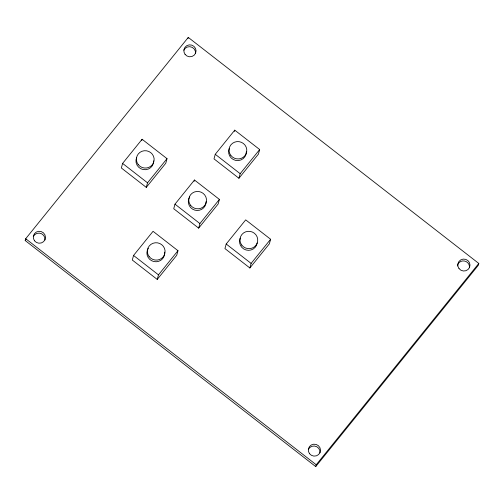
<?xml version="1.0" encoding="UTF-8"?>
<svg xmlns="http://www.w3.org/2000/svg" width="504" height="504" viewBox="0 0 504 504"><rect width="100%" height="100%" fill="white"/><g stroke="black" fill="none" stroke-linecap="round" stroke-linejoin="round"><path stroke-width="0.76" d="M25.2 240.547L25.698 238.72L188.276 37.416L478.8 263.453L478.302 265.28L315.724 466.584L25.2 240.547L26.189 239.324M122.604 163.416L121.351 167.989L146.28 187.381L165.778 163.239L167.026 158.666L142.103 139.268L122.604 163.416L147.527 182.807L146.28 187.381M141.744 140.578L142.103 139.268M187.942 38.632L188.276 37.416M133.554 255.459L132.3 260.033L157.229 279.424L176.728 255.276L177.975 250.702L153.052 231.311L133.554 255.459L158.477 274.85L157.229 279.424M174.976 204.164L173.729 208.738L198.652 228.129L218.15 203.988L219.404 199.414L194.475 180.016L174.976 204.164L199.905 223.556L198.652 228.129M194.122 181.327L194.475 180.016M215.252 154.293L213.998 158.867L238.928 178.258L258.426 154.117L259.673 149.543L234.751 130.152L215.252 154.293L240.175 173.691L238.928 178.258M234.392 131.456L234.751 130.152M226.195 244.012L224.942 248.585L249.871 267.977L269.369 243.835L270.617 239.261L245.694 219.87L226.195 244.012L251.118 263.403L249.871 267.977M315.724 466.584L316.222 464.757L478.8 263.453M147.527 182.807L167.026 158.666M158.477 274.85L177.975 250.702M199.905 223.556L219.404 199.414M240.175 173.691L259.673 149.543M251.118 263.403L270.617 239.261M25.698 238.72L316.222 464.757M246.336 151.729A8.896 8.675 15.3 0 1 235.841 160.442A8.896 8.675 15.3 0 1 229.295 148.415M257.197 242.959A8.896 8.675 15.3 0 1 246.028 249.978A8.896 8.675 15.3 0 1 240.238 238.134M183.828 50.242A6.117 5.966 15.3 0 1 195.495 53.563M308.284 449.574A6.117 5.966 15.3 0 1 319.952 452.894M457.349 265.967A6.117 5.966 15.3 0 1 464.253 260.971A6.117 5.966 15.3 0 1 469.445 267.788M33.264 236.672A6.117 5.966 15.3 0 1 44.932 239.992M164.581 252.139A8.896 8.675 15.3 0 1 153.758 261.519A8.896 8.675 15.3 0 1 148.321 248.252M206.067 201.6A8.896 8.675 15.3 0 1 194.809 210.13A8.896 8.675 15.3 0 1 189.75 196.957M153.689 160.852A8.896 8.675 15.3 0 1 143.193 169.558A8.896 8.675 15.3 0 1 136.647 157.538M230.819 155.396A8.896 8.675 15.3 0 0 246.091 153.764A8.896 8.675 15.3 0 0 236.842 141.624A8.896 8.675 15.3 0 0 230.819 155.396M241.762 245.114A8.896 8.675 15.3 0 0 257.034 243.482A8.896 8.675 15.3 0 0 247.785 231.342A8.896 8.675 15.3 0 0 241.762 245.114M459.018 268.582A6.117 5.966 15.3 0 0 469.52 267.454A6.117 5.966 15.3 0 0 463.157 259.106A6.117 5.966 15.3 0 0 459.018 268.582M309.525 453.688A6.117 5.966 15.3 0 0 320.027 452.56A6.117 5.966 15.3 0 0 313.664 444.207A6.117 5.966 15.3 0 0 309.525 453.688M185.069 54.356A6.117 5.966 15.3 0 0 195.571 53.235A6.117 5.966 15.3 0 0 189.208 44.881A6.117 5.966 15.3 0 0 185.069 54.356M34.505 240.786A6.117 5.966 15.3 0 0 45.007 239.665A6.117 5.966 15.3 0 0 38.644 231.311A6.117 5.966 15.3 0 0 34.505 240.786M138.178 164.518A8.896 8.675 15.3 0 0 153.443 162.887A8.896 8.675 15.3 0 0 144.194 150.746A8.896 8.675 15.3 0 0 138.178 164.518M190.55 205.267A8.896 8.675 15.3 0 0 205.815 203.635A8.896 8.675 15.3 0 0 196.566 191.488A8.896 8.675 15.3 0 0 190.55 205.267M149.121 256.561A8.896 8.675 15.3 0 0 164.392 254.923A8.896 8.675 15.3 0 0 155.144 242.783A8.896 8.675 15.3 0 0 149.121 256.561"/></g></svg>
